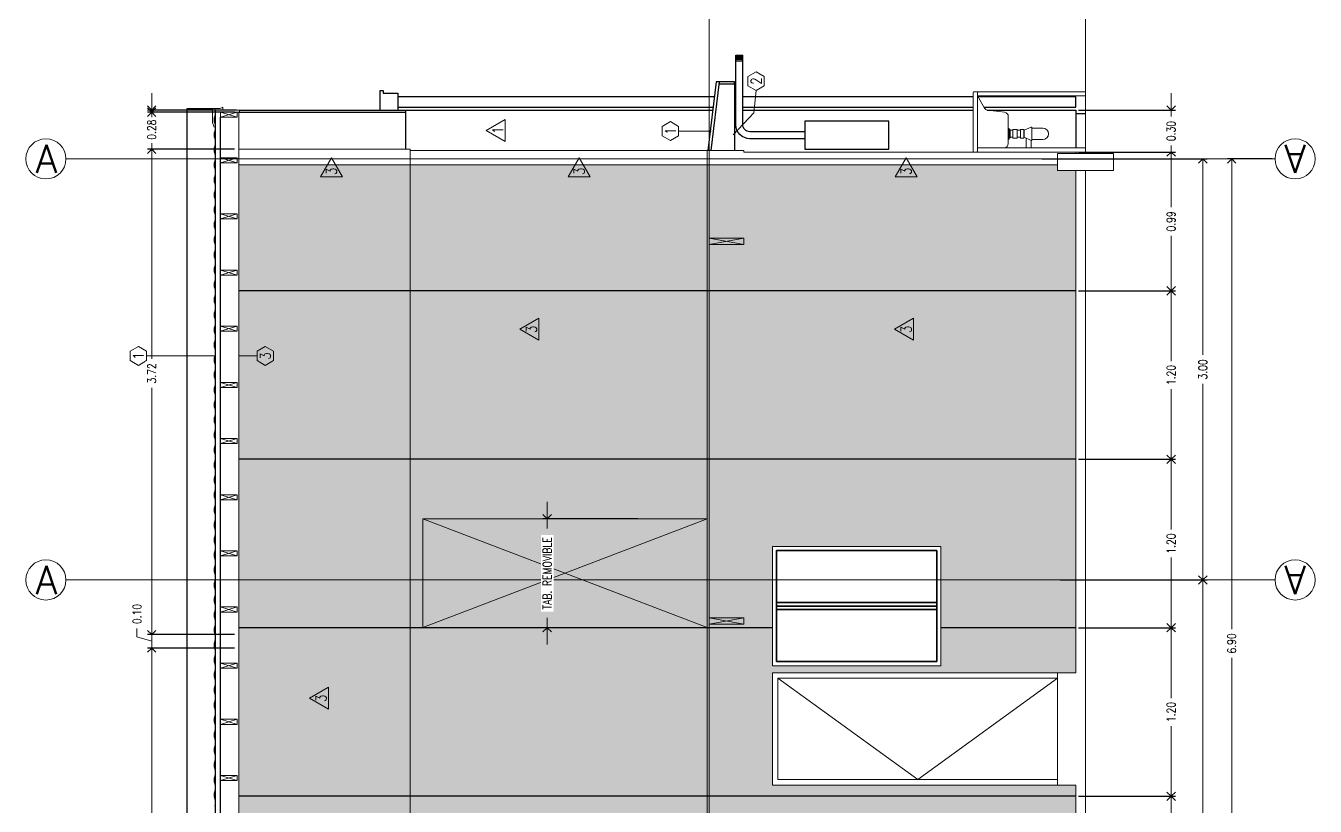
# Model space of a CAD drawing. Header units: metres. Extents: x -2 to 612, y -64 to 156.
# Drawn here: x 558.01 to 567.19, y 25.59 to 31.15 of the extents above; entities that cross this region are included whole.
import ezdxf
from ezdxf.enums import TextEntityAlignment as Align

# ---------------------------------------------------------------- set-up
doc = ezdxf.new("R2010")
doc.units = ezdxf.units.M
doc.header["$LTSCALE"] = 5
doc.header["$MEASUREMENT"] = 0
doc.layers.get('0').update_dxf_attribs({"color": 30})
doc.layers.get('DEFPOINTS').update_dxf_attribs({"color": 210})
for name, color, linetype, lineweight in [('A-ANNO-DIMS', 3, 'Continuous', 18), ('A-ANNO-SYMB', 3, 'Continuous', 18), ('A-ANNO-TEXT', 3, 'Continuous', 18), ('A-DETL-MBND', 3, 'Continuous', 18), ('A-ELEV-IDEN', 3, 'Continuous', 18), ('A-ELEV-MBE1', 7, 'Continuous', 35), ('A-ELEV-MBE2', 4, 'Continuous', 25), ('A-ELEV-PATT', 8, 'Continuous', 18), ('A-FURN', 8, 'Continuous', 18), ('A-WALL-STUD', 3, 'Continuous', 18)]:
    doc.layers.add(name, color=color, linetype=linetype, lineweight=lineweight)
doc.styles.add('E-ROMANS', font='romans.shx', dxfattribs={"width": 0.8})
doc.dimstyles.new('E-0050_ARW_12', dxfattribs={"dimscale": 0.001, "dimtxt": 60, "dimasz": 60, "dimexe": 30, "dimexo": 20, "dimgap": 30, "dimtad": 0, "dimzin": 0, "dimdsep": 46, "dimtxsty": 'E-ROMANS', "dimblk": 'OPEN90', "dimcen": 30, "dimclrd": 256, "dimclre": 256, "dimclrt": 256, "dimadec": 0, "dimazin": 0, "dimtfac": 1, "dimtmove": 1, "dimatfit": 3, "dimldrblk": 'OPEN90', "dimfxl": 1, "dimtfill": 1, "dimtolj": 1, "dimtzin": 0, "dimlwd": -1, "dimarcsym": 0})

# ---------------------------------------------------------------- blocks, each defined once
blk = doc.blocks.new('_Open90')
at = {"color": 0, "linetype": 'ByBlock', "lineweight": -2}
for p, q in [((0, 0), (-1, 0)), ((-0.5, 0.5), (0, 0)), ((0, 0), (-0.5, -0.5))]:
    blk.add_line(p, q, dxfattribs=at)
blk = doc.blocks.new('*D1034')
at = {"layer": 'A-ANNO-DIMS', "lineweight": -2, "transparency": 16777216}
for p, q in [((566.8815, 30.201), (566.5627, 30.201)), ((565.3816, 23.299), (566.6227, 23.299))]:
    blk.add_line(p, q, dxfattribs=at)
at = {"layer": 'A-ANNO-DIMS', "transparency": 16777216}
for p, q in [((566.5927, 30.141), (566.5927, 26.852)), ((566.5927, 23.359), (566.5927, 26.648))]:
    blk.add_line(p, q, dxfattribs=at)
at = {"layer": 'DEFPOINTS', "color": 0, "transparency": 16777216}
for p in [(566.5927, 30.201), (566.9015, 30.201), (565.3616, 23.299)]:
    blk.add_point(p, dxfattribs=at)
at = {"layer": 'A-ANNO-DIMS', "transparency": 16777216, "xscale": 0.06, "yscale": 0.06, "zscale": 0.06}
for p, rotation in [((566.5927, 30.201), 90), ((566.5927, 23.299), 270)]:
    blk.add_blockref('_Open90', p, dxfattribs=dict(at, rotation=rotation))
at = {"layer": 'A-ANNO-DIMS', "transparency": 16777216, "insert": (566.5927, 26.75), "char_height": 0.06, "attachment_point": 5, "rotation": 90, "style": 'E-ROMANS', "bg_fill": 3, "box_fill_scale": 1.25, "bg_fill_color": 256, "bg_fill_true_color": 13158600, "bg_fill_transparency": 0}
blk.add_mtext('\\A1;6.90', dxfattribs=at)
blk = doc.blocks.new('*D53')
at = {"layer": 'A-ANNO-DIMS', "lineweight": -2, "transparency": 16777216}
for p, q in [((565.242, 30.201), (566.4173, 30.201)), ((565.372, 27.202), (566.4173, 27.202))]:
    blk.add_line(p, q, dxfattribs=at)
at = {"layer": 'A-ANNO-DIMS', "transparency": 16777216}
for p, q in [((566.3873, 30.141), (566.3873, 28.8047)), ((566.3873, 27.262), (566.3873, 28.5984))]:
    blk.add_line(p, q, dxfattribs=at)
at = {"layer": 'DEFPOINTS', "color": 0, "transparency": 16777216}
for p in [(565.222, 30.201), (566.3873, 30.201), (565.352, 27.202)]:
    blk.add_point(p, dxfattribs=at)
at = {"layer": 'A-ANNO-DIMS', "transparency": 16777216, "xscale": 0.06, "yscale": 0.06, "zscale": 0.06}
for p, rotation in [((566.3873, 30.201), 90), ((566.3873, 27.202), 270)]:
    blk.add_blockref('_Open90', p, dxfattribs=dict(at, rotation=rotation))
at = {"layer": 'A-ANNO-DIMS', "transparency": 16777216, "insert": (566.3873, 28.7015), "char_height": 0.06, "attachment_point": 5, "rotation": 90, "style": 'E-ROMANS', "bg_fill": 3, "box_fill_scale": 1.25, "bg_fill_color": 256, "bg_fill_true_color": 13158600, "bg_fill_transparency": 0}
blk.add_mtext('\\A1;3.00', dxfattribs=at)
blk = doc.blocks.new('*D54')
at = {"layer": 'A-ANNO-DIMS', "lineweight": -2, "transparency": 16777216}
for p, q in [((565.372, 27.202), (566.4173, 27.202)), ((565.372, 23.299), (566.4173, 23.299))]:
    blk.add_line(p, q, dxfattribs=at)
at = {"layer": 'A-ANNO-DIMS', "transparency": 16777216}
for p, q in [((566.3873, 27.142), (566.3873, 25.3537)), ((566.3873, 23.359), (566.3873, 25.1474))]:
    blk.add_line(p, q, dxfattribs=at)
at = {"layer": 'DEFPOINTS', "color": 0, "transparency": 16777216}
for p in [(565.352, 27.202), (565.352, 23.299), (566.3873, 23.299)]:
    blk.add_point(p, dxfattribs=at)
at = {"layer": 'A-ANNO-DIMS', "transparency": 16777216, "xscale": 0.06, "yscale": 0.06, "zscale": 0.06}
for p, rotation in [((566.3873, 27.202), 90), ((566.3873, 23.299), 270)]:
    blk.add_blockref('_Open90', p, dxfattribs=dict(at, rotation=rotation))
at = {"layer": 'A-ANNO-DIMS', "transparency": 16777216, "insert": (566.3873, 25.2505), "char_height": 0.06, "attachment_point": 5, "rotation": 90, "style": 'E-ROMANS', "bg_fill": 3, "box_fill_scale": 1.25, "bg_fill_color": 256, "bg_fill_true_color": 13158600, "bg_fill_transparency": 0}
blk.add_mtext('\\A1;3.90', dxfattribs=at)
blk = doc.blocks.new('*D56')
at = {"layer": 'A-ANNO-DIMS', "lineweight": -2, "transparency": 16777216}
for p, q in [((559.4921, 26.7175), (558.8724, 26.7175)), ((559.5021, 23.3255), (558.8724, 23.3255))]:
    blk.add_line(p, q, dxfattribs=at)
at = {"layer": 'A-ANNO-DIMS', "transparency": 16777216}
for p, q in [((558.9024, 26.6575), (558.9024, 25.1235)), ((558.9024, 23.3855), (558.9024, 24.9195))]:
    blk.add_line(p, q, dxfattribs=at)
at = {"layer": 'DEFPOINTS', "color": 0, "transparency": 16777216}
for p in [(558.9024, 26.7175), (559.5121, 26.7175), (559.5221, 23.3255)]:
    blk.add_point(p, dxfattribs=at)
at = {"layer": 'A-ANNO-DIMS', "transparency": 16777216, "xscale": 0.06, "yscale": 0.06, "zscale": 0.06}
for p, rotation in [((558.9024, 26.7175), 90), ((558.9024, 23.3255), 270)]:
    blk.add_blockref('_Open90', p, dxfattribs=dict(at, rotation=rotation))
at = {"layer": 'A-ANNO-DIMS', "transparency": 16777216, "insert": (558.9024, 25.0215), "char_height": 0.06, "attachment_point": 5, "rotation": 90, "style": 'E-ROMANS', "bg_fill": 3, "box_fill_scale": 1.25, "bg_fill_color": 256, "bg_fill_true_color": 13158600, "bg_fill_transparency": 0}
blk.add_mtext('\\A1;3.39', dxfattribs=at)
blk = doc.blocks.new('*D57')
at = {"layer": 'A-ANNO-DIMS', "transparency": 16777216}
for p, q in [((558.9024, 26.8725), (558.9024, 26.9325)), ((558.7974, 26.7965), (558.7974, 26.8565)), ((558.9024, 26.7175), (558.9024, 26.8125)), ((558.9024, 26.7175), (558.9024, 26.8125)), ((558.9024, 26.765), (558.7974, 26.7965)), ((558.9024, 26.6575), (558.9024, 26.5975))]:
    blk.add_line(p, q, dxfattribs=at)
at = {"layer": 'A-ANNO-DIMS', "lineweight": -2, "transparency": 16777216}
for p, q in [((559.4921, 26.8125), (558.8724, 26.8125)), ((559.4921, 26.7175), (558.8724, 26.7175))]:
    blk.add_line(p, q, dxfattribs=at)
at = {"layer": 'DEFPOINTS', "color": 0, "transparency": 16777216}
for p in [(558.9024, 26.8125), (559.5121, 26.8125), (559.5121, 26.7175)]:
    blk.add_point(p, dxfattribs=at)
at = {"layer": 'A-ANNO-DIMS', "transparency": 16777216, "xscale": 0.06, "yscale": 0.06, "zscale": 0.06, "rotation": 90}
blk.add_blockref('_Open90', (558.9024, 26.7175), dxfattribs=at)
at = {"layer": 'A-ANNO-DIMS', "transparency": 16777216, "insert": (558.7974, 26.9597), "char_height": 0.06, "attachment_point": 5, "rotation": 90, "style": 'E-ROMANS', "bg_fill": 3, "box_fill_scale": 1.25, "bg_fill_color": 256, "bg_fill_true_color": 13158600, "bg_fill_transparency": 0}
blk.add_mtext('\\A1;0.10', dxfattribs=at)
at = {"layer": 'A-ANNO-DIMS', "transparency": 16777216, "xscale": 0.06, "yscale": 0.06, "zscale": 0.06, "rotation": 270}
blk.add_blockref('_Open90', (558.9024, 26.8125), dxfattribs=at)
blk = doc.blocks.new('*D58')
at = {"layer": 'A-ANNO-DIMS', "lineweight": -2, "transparency": 16777216}
for p, q in [((559.4921, 30.5335), (558.8724, 30.5335)), ((559.4921, 26.8125), (558.8724, 26.8125))]:
    blk.add_line(p, q, dxfattribs=at)
at = {"layer": 'A-ANNO-DIMS', "transparency": 16777216}
for p, q in [((558.9024, 30.4735), (558.9024, 28.7762)), ((558.9024, 26.8725), (558.9024, 28.5699))]:
    blk.add_line(p, q, dxfattribs=at)
at = {"layer": 'DEFPOINTS', "color": 0, "transparency": 16777216}
for p in [(558.9024, 30.5335), (559.5121, 30.5335), (559.5121, 26.8125)]:
    blk.add_point(p, dxfattribs=at)
at = {"layer": 'A-ANNO-DIMS', "transparency": 16777216, "xscale": 0.06, "yscale": 0.06, "zscale": 0.06}
for p, rotation in [((558.9024, 30.5335), 90), ((558.9024, 26.8125), 270)]:
    blk.add_blockref('_Open90', p, dxfattribs=dict(at, rotation=rotation))
at = {"layer": 'A-ANNO-DIMS', "transparency": 16777216, "insert": (558.9024, 28.673), "char_height": 0.06, "attachment_point": 5, "rotation": 90, "style": 'E-ROMANS', "bg_fill": 3, "box_fill_scale": 1.25, "bg_fill_color": 256, "bg_fill_true_color": 13158600, "bg_fill_transparency": 0}
blk.add_mtext('\\A1;3.72', dxfattribs=at)
blk = doc.blocks.new('*D59')
at = {"layer": 'A-ANNO-DIMS', "transparency": 16777216}
for p, q in [((558.9024, 30.5935), (558.9024, 30.6535)), ((558.9024, 30.5335), (558.9024, 30.5047)), ((558.9024, 30.2695), (558.9024, 30.2984)), ((558.9024, 30.2095), (558.9024, 30.1495))]:
    blk.add_line(p, q, dxfattribs=at)
at = {"layer": 'A-ANNO-DIMS', "lineweight": -2, "transparency": 16777216}
for p, q in [((559.4921, 30.5335), (558.8724, 30.5335)), ((559.4921, 30.2695), (558.8724, 30.2695))]:
    blk.add_line(p, q, dxfattribs=at)
at = {"layer": 'DEFPOINTS', "color": 0, "transparency": 16777216}
for p in [(559.5121, 30.5335), (559.5121, 30.2695)]:
    blk.add_point(p, dxfattribs=at)
at = {"layer": 'A-ANNO-DIMS', "transparency": 16777216, "xscale": 0.06, "yscale": 0.06, "zscale": 0.06}
for p, rotation in [((558.9024, 30.5335), 270), ((558.9024, 30.2695), 90)]:
    blk.add_blockref('_Open90', p, dxfattribs=dict(at, rotation=rotation))
at = {"layer": 'A-ANNO-DIMS', "transparency": 16777216, "insert": (558.9024, 30.4015), "char_height": 0.06, "attachment_point": 5, "rotation": 90, "style": 'E-ROMANS', "bg_fill": 3, "box_fill_scale": 1.25, "bg_fill_color": 256, "bg_fill_true_color": 13158600, "bg_fill_transparency": 0}
blk.add_mtext('\\A1;0.26', dxfattribs=at)
at = {"layer": 'DEFPOINTS', "color": 0, "transparency": 16777216}
blk.add_point((558.9024, 30.2695), dxfattribs=at)
blk = doc.blocks.new('*D1037')
at = {"layer": 'A-ANNO-DIMS', "transparency": 16777216}
for p, q in [((558.9024, 30.6085), (558.9024, 30.6685)), ((558.9024, 30.5485), (558.9024, 30.5122)), ((558.9024, 30.2695), (558.9024, 30.3059)), ((558.9024, 30.2095), (558.9024, 30.1495))]:
    blk.add_line(p, q, dxfattribs=at)
at = {"layer": 'A-ANNO-DIMS', "lineweight": -2, "transparency": 16777216}
for p, q in [((559.5071, 30.5485), (558.8724, 30.5485)), ((559.4921, 30.2695), (558.8724, 30.2695))]:
    blk.add_line(p, q, dxfattribs=at)
at = {"layer": 'DEFPOINTS', "color": 0, "transparency": 16777216}
for p in [(558.9024, 30.5485), (559.5271, 30.5485), (559.5121, 30.2695)]:
    blk.add_point(p, dxfattribs=at)
at = {"layer": 'A-ANNO-DIMS', "transparency": 16777216, "xscale": 0.06, "yscale": 0.06, "zscale": 0.06}
for p, rotation in [((558.9024, 30.5485), 270), ((558.9024, 30.2695), 90)]:
    blk.add_blockref('_Open90', p, dxfattribs=dict(at, rotation=rotation))
at = {"layer": 'A-ANNO-DIMS', "transparency": 16777216, "insert": (558.9024, 30.409), "char_height": 0.06, "attachment_point": 5, "rotation": 90, "style": 'E-ROMANS', "bg_fill": 3, "box_fill_scale": 1.25, "bg_fill_color": 256, "bg_fill_true_color": 13158600, "bg_fill_transparency": 0}
blk.add_mtext('\\A1;0.28', dxfattribs=at)
blk = doc.blocks.new('*D63')
at = {"layer": 'A-ANNO-DIMS', "transparency": 16777216}
for p, q in [((566.1615, 30.6085), (566.1615, 30.6685)), ((566.1615, 30.5485), (566.1615, 30.5022)), ((566.1615, 30.2495), (566.1615, 30.2959)), ((566.1615, 30.1895), (566.1615, 30.1295))]:
    blk.add_line(p, q, dxfattribs=at)
at = {"layer": 'A-ANNO-DIMS', "lineweight": -2, "transparency": 16777216}
for p, q in [((565.502, 30.5485), (566.1915, 30.5485)), ((565.502, 30.2495), (566.1915, 30.2495))]:
    blk.add_line(p, q, dxfattribs=at)
at = {"layer": 'DEFPOINTS', "color": 0, "transparency": 16777216}
for p in [(565.482, 30.5485), (566.1615, 30.5485), (565.482, 30.2495)]:
    blk.add_point(p, dxfattribs=at)
at = {"layer": 'A-ANNO-DIMS', "transparency": 16777216, "xscale": 0.06, "yscale": 0.06, "zscale": 0.06}
for p, rotation in [((566.1615, 30.5485), 270), ((566.1615, 30.2495), 90)]:
    blk.add_blockref('_Open90', p, dxfattribs=dict(at, rotation=rotation))
at = {"layer": 'A-ANNO-DIMS', "transparency": 16777216, "insert": (566.1615, 30.399), "char_height": 0.06, "attachment_point": 5, "rotation": 90, "style": 'E-ROMANS', "bg_fill": 3, "box_fill_scale": 1.25, "bg_fill_color": 256, "bg_fill_true_color": 13158600, "bg_fill_transparency": 0}
blk.add_mtext('\\A1;0.30', dxfattribs=at)
blk = doc.blocks.new('*D64')
at = {"layer": 'A-ANNO-DIMS', "transparency": 16777216}
for p, q in [((561.7187, 27.6975), (561.7187, 27.7575)), ((561.7187, 27.6375), (561.7187, 27.5675)), ((561.7187, 26.8615), (561.7187, 26.9315)), ((561.7187, 26.8015), (561.7187, 26.7415))]:
    blk.add_line(p, q, dxfattribs=at)
at = {"layer": 'A-ANNO-DIMS', "lineweight": -2, "transparency": 16777216}
for p, q in [((562.365, 27.6375), (561.6887, 27.6375)), ((562.3651, 26.8615), (561.6887, 26.8615))]:
    blk.add_line(p, q, dxfattribs=at)
at = {"layer": 'DEFPOINTS', "color": 0, "transparency": 16777216}
for p in [(562.385, 27.6375), (561.7187, 26.8615), (562.3851, 26.8615)]:
    blk.add_point(p, dxfattribs=at)
at = {"layer": 'A-ANNO-DIMS', "transparency": 16777216, "xscale": 0.06, "yscale": 0.06, "zscale": 0.06}
for p, rotation in [((561.7187, 27.6375), 270), ((561.7187, 26.8615), 90)]:
    blk.add_blockref('_Open90', p, dxfattribs=dict(at, rotation=rotation))
at = {"layer": 'A-ANNO-DIMS', "transparency": 16777216, "insert": (561.7187, 27.2495), "char_height": 0.06, "attachment_point": 5, "rotation": 90, "style": 'E-ROMANS', "bg_fill": 3, "box_fill_scale": 1.25, "bg_fill_color": 256, "bg_fill_true_color": 13158600, "bg_fill_transparency": 0}
blk.add_mtext('\\A1;TAB. REMOVIBLE', dxfattribs=at)
blk = doc.blocks.new('*D1057')
at = {"layer": 'A-ANNO-DIMS', "lineweight": -2, "transparency": 16777216}
for p, q in [((565.502, 25.6615), (566.1915, 25.6615)), ((565.502, 24.4615), (566.1915, 24.4615))]:
    blk.add_line(p, q, dxfattribs=at)
at = {"layer": 'A-ANNO-DIMS', "transparency": 16777216}
for p, q in [((566.1615, 25.6015), (566.1615, 25.1613)), ((566.1615, 24.5215), (566.1615, 24.9618))]:
    blk.add_line(p, q, dxfattribs=at)
at = {"layer": 'DEFPOINTS', "color": 0, "transparency": 16777216}
for p in [(565.482, 25.6615), (566.1615, 25.6615), (565.482, 24.4615)]:
    blk.add_point(p, dxfattribs=at)
at = {"layer": 'A-ANNO-DIMS', "transparency": 16777216, "xscale": 0.06, "yscale": 0.06, "zscale": 0.06}
for p, rotation in [((566.1615, 25.6615), 90), ((566.1615, 24.4615), 270)]:
    blk.add_blockref('_Open90', p, dxfattribs=dict(at, rotation=rotation))
at = {"layer": 'A-ANNO-DIMS', "transparency": 16777216, "insert": (566.1615, 25.0615), "char_height": 0.06, "attachment_point": 5, "rotation": 90, "style": 'E-ROMANS', "bg_fill": 3, "box_fill_scale": 1.25, "bg_fill_color": 256, "bg_fill_true_color": 13158600, "bg_fill_transparency": 0}
blk.add_mtext('\\A1;1.20', dxfattribs=at)
blk = doc.blocks.new('*D1058')
at = {"layer": 'A-ANNO-DIMS', "lineweight": -2, "transparency": 16777216}
for p, q in [((565.502, 26.8615), (566.1915, 26.8615)), ((565.502, 25.6615), (566.1915, 25.6615))]:
    blk.add_line(p, q, dxfattribs=at)
at = {"layer": 'A-ANNO-DIMS', "transparency": 16777216}
for p, q in [((566.1615, 26.8015), (566.1615, 26.3613)), ((566.1615, 25.7215), (566.1615, 26.1618))]:
    blk.add_line(p, q, dxfattribs=at)
at = {"layer": 'DEFPOINTS', "color": 0, "transparency": 16777216}
for p in [(565.482, 26.8615), (566.1615, 26.8615), (565.482, 25.6615)]:
    blk.add_point(p, dxfattribs=at)
at = {"layer": 'A-ANNO-DIMS', "transparency": 16777216, "xscale": 0.06, "yscale": 0.06, "zscale": 0.06}
for p, rotation in [((566.1615, 26.8615), 90), ((566.1615, 25.6615), 270)]:
    blk.add_blockref('_Open90', p, dxfattribs=dict(at, rotation=rotation))
at = {"layer": 'A-ANNO-DIMS', "transparency": 16777216, "insert": (566.1615, 26.2615), "char_height": 0.06, "attachment_point": 5, "rotation": 90, "style": 'E-ROMANS', "bg_fill": 3, "box_fill_scale": 1.25, "bg_fill_color": 256, "bg_fill_true_color": 13158600, "bg_fill_transparency": 0}
blk.add_mtext('\\A1;1.20', dxfattribs=at)
blk = doc.blocks.new('*D1059')
at = {"layer": 'A-ANNO-DIMS', "lineweight": -2, "transparency": 16777216}
for p, q in [((565.502, 28.0615), (566.1915, 28.0615)), ((565.502, 26.8615), (566.1915, 26.8615))]:
    blk.add_line(p, q, dxfattribs=at)
at = {"layer": 'A-ANNO-DIMS', "transparency": 16777216}
for p, q in [((566.1615, 28.0015), (566.1615, 27.5613)), ((566.1615, 26.9215), (566.1615, 27.3618))]:
    blk.add_line(p, q, dxfattribs=at)
at = {"layer": 'DEFPOINTS', "color": 0, "transparency": 16777216}
for p in [(565.482, 28.0615), (566.1615, 28.0615), (565.482, 26.8615)]:
    blk.add_point(p, dxfattribs=at)
at = {"layer": 'A-ANNO-DIMS', "transparency": 16777216, "xscale": 0.06, "yscale": 0.06, "zscale": 0.06}
for p, rotation in [((566.1615, 28.0615), 90), ((566.1615, 26.8615), 270)]:
    blk.add_blockref('_Open90', p, dxfattribs=dict(at, rotation=rotation))
at = {"layer": 'A-ANNO-DIMS', "transparency": 16777216, "insert": (566.1615, 27.4615), "char_height": 0.06, "attachment_point": 5, "rotation": 90, "style": 'E-ROMANS', "bg_fill": 3, "box_fill_scale": 1.25, "bg_fill_color": 256, "bg_fill_true_color": 13158600, "bg_fill_transparency": 0}
blk.add_mtext('\\A1;1.20', dxfattribs=at)
blk = doc.blocks.new('*D1060')
at = {"layer": 'A-ANNO-DIMS', "lineweight": -2, "transparency": 16777216}
for p, q in [((565.502, 29.2615), (566.1915, 29.2615)), ((565.502, 28.0615), (566.1915, 28.0615))]:
    blk.add_line(p, q, dxfattribs=at)
at = {"layer": 'A-ANNO-DIMS', "transparency": 16777216}
for p, q in [((566.1615, 29.2015), (566.1615, 28.7613)), ((566.1615, 28.1215), (566.1615, 28.5618))]:
    blk.add_line(p, q, dxfattribs=at)
at = {"layer": 'DEFPOINTS', "color": 0, "transparency": 16777216}
for p in [(565.482, 29.2615), (566.1615, 29.2615), (565.482, 28.0615)]:
    blk.add_point(p, dxfattribs=at)
at = {"layer": 'A-ANNO-DIMS', "transparency": 16777216, "xscale": 0.06, "yscale": 0.06, "zscale": 0.06}
for p, rotation in [((566.1615, 29.2615), 90), ((566.1615, 28.0615), 270)]:
    blk.add_blockref('_Open90', p, dxfattribs=dict(at, rotation=rotation))
at = {"layer": 'A-ANNO-DIMS', "transparency": 16777216, "insert": (566.1615, 28.6615), "char_height": 0.06, "attachment_point": 5, "rotation": 90, "style": 'E-ROMANS', "bg_fill": 3, "box_fill_scale": 1.25, "bg_fill_color": 256, "bg_fill_true_color": 13158600, "bg_fill_transparency": 0}
blk.add_mtext('\\A1;1.20', dxfattribs=at)
blk = doc.blocks.new('*D1061')
at = {"layer": 'A-ANNO-DIMS', "lineweight": -2, "transparency": 16777216}
for p, q in [((565.502, 30.2495), (566.1915, 30.2495)), ((565.502, 29.2615), (566.1915, 29.2615))]:
    blk.add_line(p, q, dxfattribs=at)
at = {"layer": 'A-ANNO-DIMS', "transparency": 16777216}
for p, q in [((566.1615, 30.1895), (566.1615, 29.8575)), ((566.1615, 29.3215), (566.1615, 29.6535))]:
    blk.add_line(p, q, dxfattribs=at)
at = {"layer": 'DEFPOINTS', "color": 0, "transparency": 16777216}
for p in [(565.482, 30.2495), (566.1615, 30.2495), (565.482, 29.2615)]:
    blk.add_point(p, dxfattribs=at)
at = {"layer": 'A-ANNO-DIMS', "transparency": 16777216, "xscale": 0.06, "yscale": 0.06, "zscale": 0.06}
for p, rotation in [((566.1615, 30.2495), 90), ((566.1615, 29.2615), 270)]:
    blk.add_blockref('_Open90', p, dxfattribs=dict(at, rotation=rotation))
at = {"layer": 'A-ANNO-DIMS', "transparency": 16777216, "insert": (566.1615, 29.7555), "char_height": 0.06, "attachment_point": 5, "rotation": 90, "style": 'E-ROMANS', "bg_fill": 3, "box_fill_scale": 1.25, "bg_fill_color": 256, "bg_fill_true_color": 13158600, "bg_fill_transparency": 0}
blk.add_mtext('\\A1;0.99', dxfattribs=at)

msp = doc.modelspace()

# ---------------------------------------------------------------- hatches: boundary and pattern name
at = {"layer": 'A-ELEV-PATT'}
h = msp.add_hatch(color=256, dxfattribs=at)
h.paths.add_polyline_path([(560.74204, 30.15954), (559.52208, 30.15954), (559.52208, 29.26154), (560.74204, 29.26154)])
h.paths.add_polyline_path([(563.11804, 30.15954), (560.74204, 30.15954), (560.74204, 29.26154), (563.11804, 29.26154)])
h.paths.add_polyline_path([(565.48204, 30.11854), (565.35204, 30.11854), (565.35204, 30.15954), (563.11804, 30.15954), (563.11804, 29.26154), (565.48204, 29.26154)])
h.paths.add_polyline_path([(565.48204, 29.26154), (563.11804, 29.26154), (563.11804, 28.06154), (565.48204, 28.06154)])
h.paths.add_polyline_path([(563.11804, 29.26154), (560.74204, 29.26154), (560.74204, 28.06154), (563.11804, 28.06154)])
h.paths.add_polyline_path([(560.74204, 29.26154), (559.52208, 29.26154), (559.52208, 28.06154), (560.74204, 28.06154)])
h.paths.add_polyline_path([(560.74204, 28.06154), (559.52208, 28.06154), (559.52208, 26.86154), (560.74204, 26.86154)])
h.paths.add_polyline_path([(563.11804, 28.06154), (560.74204, 28.06154), (560.74204, 26.86154), (563.11804, 26.86154)])
h.paths.add_polyline_path([(565.48204, 28.06154), (563.11804, 28.06154), (563.11804, 26.86154), (563.32204, 26.86154), (563.32204, 27.44154), (564.52204, 27.44154), (564.52204, 26.86154), (565.48204, 26.86154)])
h.paths.add_polyline_path([(563.32204, 26.86154), (563.11804, 26.86154), (563.11804, 25.66154), (565.48204, 25.66154), (565.48204, 25.74154), (565.35204, 25.74154), (563.32204, 25.74154), (563.32204, 26.54154), (565.48204, 26.54154), (565.48204, 26.86154), (564.52204, 26.86154), (564.52204, 26.59154), (563.32204, 26.59154)])
h.paths.add_polyline_path([(563.11804, 26.86154), (560.74204, 26.86154), (560.74204, 25.66154), (563.11804, 25.66154)])
h.paths.add_polyline_path([(560.74204, 26.86154), (559.52208, 26.86154), (559.52208, 26.71754), (559.52208, 25.66154), (560.74204, 25.66154)])
h.paths.add_polyline_path([(560.74204, 25.66154), (559.52208, 25.66154), (559.52208, 24.46154), (560.74204, 24.46154)])
h.paths.add_polyline_path([(563.11804, 25.66154), (560.74204, 25.66154), (560.74204, 24.46154), (563.11804, 24.46154)])
h.paths.add_polyline_path([(565.48204, 25.66154), (563.11804, 25.66154), (563.11804, 24.46154), (565.48204, 24.46154)])
h.paths.add_polyline_path([(565.48204, 24.46154), (563.11804, 24.46154), (563.11804, 23.34054), (565.35204, 23.34054), (565.35204, 23.38154), (565.48204, 23.38154)])
h.paths.add_polyline_path([(563.11804, 24.46154), (560.74204, 24.46154), (560.74204, 23.34054), (563.11804, 23.34054)])
h.paths.add_polyline_path([(560.74204, 24.46154), (559.52208, 24.46154), (559.52208, 23.34054), (560.74204, 23.34054)])

# ---------------------------------------------------------------- linework, layer by layer
at = {"layer": 'A-ANNO-SYMB'}
for p, q in [((565.55204, 30.23854), (565.55204, 32.52853)), ((565.35204, 30.23854), (565.35204, 30.23854)), ((566.9015, 30.20104), (558.29177, 30.20104)), ((565.55204, 23.38154), (565.55204, 30.11853)), ((566.9015, 27.20204), (558.29176, 27.20204))]:
    msp.add_line(p, q, dxfattribs=at)
for points in [[(559.34665, 30.42636), (559.34665, 30.42636), (559.33428, 30.46102), (559.33428, 30.56102), (559.38928, 30.56102), (559.40928, 30.56853), (559.40928, 30.55102)], [(563.11804, 29.59154), (563.11804, 29.63654), (562.87204, 29.63654), (562.87204, 29.59154), (563.11804, 29.59154)], [(563.11804, 26.88653), (563.11804, 26.93153), (562.87204, 26.93153), (562.87204, 26.88653), (563.11804, 26.88653)]]:
    msp.add_lwpolyline(points, dxfattribs=at)
msp.add_lwpolyline([(565.35204, 30.11854), (565.35204, 30.23854), (565.75204, 30.23854), (565.75204, 30.11853)], close=True, dxfattribs=at)
for centre in [(558.14874, 30.20104), (558.14873, 27.20204)]:
    msp.add_circle(centre, 0.14303, dxfattribs=at)
for centre, start, end in [((559.41913, 30.47902), 158.581347, 201.418653), ((559.28294, 30.53245), 338.581347, 21.418653), ((559.41913, 30.37218), 158.581347, 201.418653), ((559.28294, 30.4256), 338.581347, 21.418653), ((559.28294, 30.31875), 338.581347, 21.418653), ((559.41913, 30.26533), 158.581347, 201.418653), ((559.28294, 30.2119), 338.581347, 21.418653), ((559.41913, 30.15848), 158.581347, 201.418653), ((559.28294, 30.10505), 338.581347, 21.418653), ((559.41913, 30.05163), 158.581347, 201.418653), ((559.28294, 29.99821), 338.581347, 21.418653), ((559.41913, 29.94478), 158.581347, 201.418653), ((559.41913, 29.83793), 158.581347, 201.418653), ((559.28294, 29.89136), 338.581347, 21.418653), ((559.41913, 29.73108), 158.581347, 201.418653), ((559.28294, 29.78451), 338.581347, 21.418653), ((559.28294, 29.67766), 338.581347, 21.418653), ((559.41913, 29.62423), 158.581347, 201.418653), ((559.28294, 29.57081), 338.581347, 21.418653), ((559.41913, 29.51739), 158.581347, 201.418653), ((559.28294, 29.46396), 338.581347, 21.418653), ((559.41913, 29.41054), 158.581347, 201.418653), ((559.28294, 29.35711), 338.581347, 21.418653), ((559.41913, 29.30369), 158.581347, 201.418653), ((559.41913, 29.19684), 158.581347, 201.418653), ((559.28294, 29.25026), 338.581347, 21.418653), ((559.41913, 29.08999), 158.581347, 201.418653), ((559.28294, 29.14342), 338.581347, 21.418653), ((559.28294, 29.03657), 338.581347, 21.418653), ((559.41913, 28.98314), 158.581347, 201.418653), ((559.28294, 28.92972), 338.581347, 21.418653), ((559.41913, 28.87629), 158.581347, 201.418653), ((559.28294, 28.82287), 338.581347, 21.418653), ((559.41913, 28.76945), 158.581347, 201.418653), ((559.28294, 28.71602), 338.581347, 21.418653), ((559.41913, 28.6626), 158.581347, 201.418653), ((559.41913, 28.55575), 158.581347, 201.418653), ((559.28294, 28.60917), 338.581347, 21.418653), ((559.41913, 28.4489), 158.581347, 201.418653), ((559.28294, 28.50232), 338.581347, 21.418653), ((559.28294, 28.39548), 338.581347, 21.418653), ((559.41913, 28.34205), 158.581347, 201.418653), ((559.28294, 28.28863), 338.581347, 21.418653), ((559.41913, 28.2352), 158.581347, 201.418653), ((559.28294, 28.18178), 338.581347, 21.418653), ((559.41913, 28.12835), 158.581347, 201.418653), ((559.28294, 28.07493), 338.581347, 21.418653), ((559.41913, 28.02151), 158.581347, 201.418653), ((559.41913, 27.91466), 158.581347, 201.418653), ((559.28294, 27.96808), 338.581347, 21.418653), ((559.41913, 27.80781), 158.581347, 201.418653), ((559.28294, 27.86123), 338.581347, 21.418653), ((559.28294, 27.75438), 338.581347, 21.418653), ((559.41913, 27.70096), 158.581347, 201.418653), ((559.28294, 27.64754), 338.581347, 21.418653), ((559.41913, 27.59411), 158.581347, 201.418653), ((559.28294, 27.54069), 338.581347, 21.418653), ((559.41913, 27.48726), 158.581347, 201.418653), ((559.28294, 27.43384), 338.581347, 21.418653), ((559.41913, 27.38041), 158.581347, 201.418653), ((559.41913, 27.27357), 158.581347, 201.418653), ((559.28294, 27.32699), 338.581347, 21.418653), ((559.41913, 27.16672), 158.581347, 201.418653), ((559.28294, 27.22014), 338.581347, 21.418653), ((559.41913, 27.05987), 158.581347, 201.418653), ((559.28294, 27.11329), 338.581347, 21.418653), ((559.28294, 27.00644), 338.581347, 21.418653), ((559.41913, 26.95302), 158.581347, 201.418653), ((559.28294, 26.8996), 338.581347, 21.418653), ((559.41913, 26.84617), 158.581347, 201.418653), ((559.28294, 26.79275), 338.581347, 21.418653), ((559.41913, 26.73932), 158.581347, 201.418653), ((559.41913, 26.63247), 158.581347, 201.418653), ((559.28294, 26.6859), 338.581347, 21.418653), ((559.41913, 26.52563), 158.581347, 201.418653), ((559.28294, 26.57905), 338.581347, 21.418653), ((559.41913, 26.41878), 158.581347, 201.418653), ((559.28294, 26.4722), 338.581347, 21.418653), ((559.28294, 26.36535), 338.581347, 21.418653), ((559.41913, 26.31193), 158.581347, 201.418653), ((559.28294, 26.2585), 338.581347, 21.418653), ((559.41913, 26.20508), 158.581347, 201.418653), ((559.28294, 26.15166), 338.581347, 21.418653), ((559.41913, 26.09823), 158.581347, 201.418653), ((559.41913, 25.99138), 158.581347, 201.418653), ((559.28294, 26.04481), 338.581347, 21.418653), ((559.41913, 25.88453), 158.581347, 201.418653), ((559.28294, 25.93796), 338.581347, 21.418653), ((559.41913, 25.77769), 158.581347, 201.418653), ((559.28294, 25.83111), 338.581347, 21.418653), ((559.28294, 25.72426), 338.581347, 21.418653), ((559.41913, 25.67084), 158.581347, 201.418653), ((559.28294, 25.61741), 338.581347, 21.418653)]:
    msp.add_arc(centre, 0.07315, start, end, dxfattribs=at)
at = {"layer": 'A-ANNO-TEXT'}
for p, q in [((563.18962, 30.52977), (563.20632, 30.68749)), ((563.18962, 30.52977), (563.04204, 30.37204)), ((562.88699, 30.39904), (562.65447, 30.39904)), ((559.35103, 28.7977), (558.86583, 28.7977)), ((559.65297, 28.7977), (559.52208, 28.7977))]:
    msp.add_line(p, q, dxfattribs=at)
for points in [[(563.26463, 30.72116), (563.20632, 30.68749), (563.14802, 30.72116), (563.14802, 30.78849), (563.20632, 30.82215), (563.26463, 30.78849)], [(561.28371, 30.40416), (561.41957, 30.4826), (561.41957, 30.32572)], [(562.65447, 30.36538), (562.59616, 30.33171), (562.53785, 30.36538), (562.53785, 30.4327), (562.59616, 30.46637), (562.65447, 30.4327)], [(560.18304, 30.20947), (560.26147, 30.07361), (560.10459, 30.07361)], [(561.9468, 30.20947), (562.02524, 30.07361), (561.86836, 30.07361)], [(564.27476, 30.20947), (564.3532, 30.07361), (564.19632, 30.07361)], [(561.52335, 28.98737), (561.65921, 29.06581), (561.65921, 28.90893)], [(564.19204, 28.98737), (564.3279, 29.06581), (564.3279, 28.90893)], [(558.86583, 28.76403), (558.80752, 28.73037), (558.74921, 28.76403), (558.74921, 28.83136), (558.80752, 28.86503), (558.86583, 28.83136)], [(559.76958, 28.76403), (559.71128, 28.73037), (559.65297, 28.76403), (559.65297, 28.83136), (559.71128, 28.86503), (559.76958, 28.83136)], [(560.02595, 26.35987), (560.16181, 26.43831), (560.16181, 26.28143)]]:
    msp.add_lwpolyline(points, close=True, dxfattribs=at)
at = {"layer": 'A-DETL-MBND'}
for p, q in [((562.87204, 20.13349), (562.87204, 32.44913)), ((563.11804, 30.25954), (560.74204, 30.25954)), ((563.11804, 30.24954), (563.11804, 30.25954)), ((559.52208, 22.96653), (559.52208, 26.71754))]:
    msp.add_line(p, q, dxfattribs=at)
for points in [[(560.74204, 30.25954), (560.74204, 30.26954), (559.52208, 30.26954)], [(565.48204, 30.23853), (565.48204, 30.24954), (563.11804, 30.24954)], [(565.35204, 30.15954), (559.52208, 30.15954)]]:
    msp.add_lwpolyline(points, dxfattribs=at)
msp.add_lwpolyline([(563.32204, 26.59154), (563.32204, 27.44154), (564.52204, 27.44154), (564.52204, 26.59154)], close=True, dxfattribs=at)
at = {"layer": 'A-ELEV-IDEN'}
for p, q in [((562.85704, 27.63754), (560.83204, 27.63754)), ((560.83204, 27.63754), (560.83204, 26.86254)), ((560.83204, 26.86254), (562.85704, 26.86254))]:
    msp.add_line(p, q, dxfattribs=at)
for points in [[(562.85704, 23.24054), (562.85704, 30.25954)], [(560.83204, 27.63754), (562.85704, 26.86254)], [(560.83204, 26.86254), (562.85704, 27.63754)]]:
    msp.add_lwpolyline(points, dxfattribs=at)
at = {"layer": 'A-ELEV-MBE1'}
for p, q in [((563.35204, 26.62154), (563.35204, 27.41154)), ((564.49204, 27.41154), (563.35204, 27.41154)), ((564.49204, 26.62154), (564.49204, 27.41154)), ((563.35204, 27.04154), (564.49204, 27.04154)), ((563.35204, 27.01654), (564.49204, 27.01654)), ((563.35204, 26.99154), (564.49204, 26.99154)), ((564.49204, 26.62154), (563.35204, 26.62154))]:
    msp.add_line(p, q, dxfattribs=at)
at = {"layer": 'A-ELEV-MBE2'}
for p, q in [((563.06147, 30.94044), (563.11147, 30.94044)), ((563.06147, 30.93044), (563.11147, 30.93044)), ((563.06147, 30.92044), (563.11147, 30.92044)), ((563.06147, 30.91044), (563.11147, 30.91044)), ((563.06147, 30.90044), (563.11147, 30.90044)), ((562.92199, 30.74953), (562.86319, 30.25954)), ((562.94263, 30.74953), (562.88383, 30.25954)), ((562.94263, 30.74953), (562.92199, 30.74953)), ((563.05204, 30.73453), (563.05204, 30.25954)), ((565.48204, 30.56854), (565.48204, 30.64354)), ((560.70881, 30.54854), (560.70881, 30.26954)), ((560.70881, 30.54854), (562.89787, 30.54854)), ((563.06147, 30.54854), (563.05204, 30.54854)), ((563.11147, 30.54854), (564.75204, 30.54854)), ((564.85114, 30.54854), (565.48204, 30.54854)), ((565.48204, 30.52454), (565.55204, 30.52454))]:
    msp.add_line(p, q, dxfattribs=at)
for points in [[(563.55204, 30.34454), (563.16147, 30.34454, -0.4142136), (563.06147, 30.44454), (563.06147, 30.94044)], [(563.55204, 30.39454), (563.16147, 30.39454, -0.4142136), (563.11147, 30.44454), (563.11147, 30.94044)]]:
    msp.add_lwpolyline(points, format="xyb", dxfattribs=at)
for points in [[(560.53025, 30.54854), (560.53025, 30.68854), (560.55025, 30.68854), (560.55025, 30.66854), (560.65404, 30.66854), (560.65404, 30.54854)], [(562.94083, 30.73453), (563.03204, 30.73453), (563.05204, 30.73453), (563.05204, 30.74953), (562.94263, 30.74953)], [(562.90927, 30.64354), (560.65404, 30.64354)], [(563.06147, 30.64354), (563.05204, 30.64354)], [(564.75204, 30.64354), (563.11147, 30.64354)], [(565.48204, 30.64354), (564.78549, 30.64354)], [(559.35608, 22.96653), (559.35608, 30.54854)], [(559.39208, 22.96653), (559.39208, 30.49754)], [(559.52708, 30.54854), (560.70881, 30.54854)], [(559.52708, 30.53354), (560.70881, 30.53354)], [(560.65404, 30.56854), (562.90027, 30.56854)], [(563.05204, 30.56854), (563.06147, 30.56854)], [(563.11147, 30.56854), (564.75204, 30.56854)], [(564.82872, 30.56854), (565.48204, 30.56854)], [(565.48204, 30.54854), (565.48204, 30.27954)], [(563.55204, 30.46954), (563.55204, 30.26954), (564.15204, 30.26954), (564.15204, 30.46954), (563.55204, 30.46954)]]:
    msp.add_lwpolyline(points, dxfattribs=at)
at = {"layer": 'A-FURN'}
for p, q in [((564.75204, 30.24954), (564.75204, 30.67454)), ((564.75704, 30.67954), (564.77704, 30.67954)), ((564.78204, 30.67454), (564.78204, 30.25454)), ((564.83206, 30.56275), (564.78204, 30.64954)), ((564.97575, 30.53282), (564.85434, 30.54797)), ((565.00204, 30.30954), (565.00204, 30.50305)), ((565.0343, 30.40454), (565.01464, 30.40454)), ((565.08778, 30.40454), (565.0647, 30.40454)), ((565.11391, 30.40454), (565.11202, 30.40454)), ((565.11391, 30.40454), (565.11391, 30.35454)), ((565.17014, 30.42048), (565.24727, 30.42048)), ((565.0343, 30.35454), (565.01464, 30.35454)), ((565.08778, 30.35454), (565.0647, 30.35454)), ((565.11391, 30.35454), (565.11202, 30.35454)), ((565.12908, 30.34793), (565.12908, 30.27954)), ((565.16391, 30.33277), (565.16391, 30.27954)), ((565.17014, 30.33859), (565.24727, 30.33859)), ((564.77704, 30.24954), (564.75204, 30.24954)), ((564.78204, 30.27954), (564.97204, 30.27954))]:
    msp.add_line(p, q, dxfattribs=at)
for points in [[(565.00204, 30.41694), (565.00204, 30.34213), (565.00774, 30.34213), (565.00774, 30.41694)], [(565.0343, 30.41009), (565.0343, 30.34898), (565.0647, 30.34898), (565.0647, 30.41009)], [(565.08778, 30.41009), (565.08778, 30.34898), (565.11202, 30.34898), (565.11202, 30.41009)]]:
    msp.add_lwpolyline(points, close=True, dxfattribs=at)
for points in [[(565.00774, 30.41153), (565.01464, 30.40857), (565.01464, 30.37954)], [(565.11391, 30.40454), (565.16536, 30.42694), (565.17014, 30.42694), (565.17014, 30.42694)], [(565.17014, 30.33214), (565.17014, 30.42694)], [(565.00774, 30.34754), (565.01464, 30.3505), (565.01464, 30.37954)], [(565.11391, 30.35454), (565.16536, 30.33214), (565.17014, 30.33214), (565.17014, 30.33214)]]:
    msp.add_lwpolyline(points, dxfattribs=at)
for centre, radius, start, end in [((564.75704, 30.67454), 0.005, 90, 180), ((564.77704, 30.67454), 0.005, 0, 90), ((564.85805, 30.57774), 0.03, 209.958829, 262.887659), ((564.97204, 30.50305), 0.03, 0, 82.887659), ((565.24727, 30.37954), 0.04095, 270, 90), ((564.97204, 30.30954), 0.03, 270, 0), ((564.77704, 30.25454), 0.005, 270, 0)]:
    msp.add_arc(centre, radius, start, end, dxfattribs=at)
at = {"layer": 'A-WALL-STUD'}
for points in [[(559.35608, 30.53354), (559.51208, 30.53354), (559.52708, 30.53354), (559.52708, 30.54854), (559.35608, 30.54854), (559.35608, 30.53354)], [(562.87204, 29.59154), (563.11804, 29.63654)], [(562.87204, 29.63654), (563.11804, 29.59154)], [(562.87204, 26.88653), (563.11804, 26.93153)], [(562.87204, 26.93153), (563.11804, 26.88653)]]:
    msp.add_lwpolyline(points, dxfattribs=at)

# ---------------------------------------------------------------- texts
at = {"layer": 'A-ANNO-TEXT', "char_height": 0.075, "attachment_point": 5, "rotation": 89.999525, "style": 'E-ROMANS'}
for s, insert in [('\\pi-0.45,l0.45,t0.45;2', (563.20632, 30.75482)), ('\\pi-0.45,l0.45,t0.45;1', (561.36697, 30.40416)), ('\\pi-0.45,l0.45,t0.45;1', (562.59616, 30.39904)), ('\\pi-0.45,l0.45,t0.45;3', (560.18304, 30.11257)), ('\\pi-0.45,l0.45,t0.45;3', (561.9468, 30.11257)), ('\\pi-0.45,l0.45,t0.45;3', (564.27476, 30.11257)), ('\\pi-0.45,l0.45,t0.45;3', (561.60661, 28.98737)), ('\\pi-0.45,l0.45,t0.45;3', (564.2753, 28.98737)), ('\\pi-0.45,l0.45,t0.45;1', (558.80752, 28.7977)), ('\\pi-0.45,l0.45,t0.45;3', (559.71128, 28.7977)), ('\\pi-0.45,l0.45,t0.45;3', (560.1092, 26.35987))]:
    msp.add_mtext(s, dxfattribs=dict(at, insert=insert))
at = {"layer": 'A-ANNO-TEXT', "style": 'E-ROMANS'}
for p in [(558.15292, 30.20104), (558.15292, 27.20204)]:
    msp.add_attdef('A', text='0.00', height=0.2, dxfattribs=at).set_placement(p, align=Align.MIDDLE_CENTER)
for p in [(567.04453, 30.20104), (567.04453, 27.20204)]:
    msp.add_attdef('A', text='0.00', height=0.2, rotation=180, dxfattribs=at).set_placement(p, align=Align.MIDDLE_CENTER)

# ---------------------------------------------------------------- next in the draw order: dimensions: what is measured, and where the dimension line sits
at = {"layer": 'A-ANNO-DIMS'}
for base, p1, p2, picture, middle in [((566.59275, 30.20104), (565.36164, 23.29904), (566.9015, 30.20104), '*D1034', (566.59275, 26.75004)), ((558.90241, 26.71754), (559.52208, 23.32554), (559.51208, 26.71754), '*D56', (558.90241, 25.02154))]:
    dim = msp.add_linear_dim(base=base, p1=p1, p2=p2, angle=90, dimstyle='E-0050_ARW_12', dxfattribs=at)
    dim.commit()
    dim.dimension.update_dxf_attribs({"geometry": picture, "text_midpoint": middle})

# ---------------------------------------------------------------- next in the draw order: linework, layer by layer
at = {"layer": 'A-ANNO-SYMB'}
for centre in [(567.04453, 30.20104), (567.04453, 27.20204)]:
    msp.add_circle(centre, 0.14303, dxfattribs=at)
at = {"layer": 'A-WALL-STUD'}
for points in [[(559.39208, 26.20953), (559.39208, 26.17353), (559.51208, 26.17353), (559.51208, 26.20953)], [(559.39208, 25.80953), (559.39208, 25.77353), (559.51208, 25.77353), (559.51208, 25.80953)]]:
    msp.add_lwpolyline(points, close=True, dxfattribs=at)
for points in [[(559.39208, 26.17353), (559.51208, 26.20953)], [(559.51208, 26.17353), (559.39208, 26.20953)], [(559.39208, 25.77353), (559.51208, 25.80953)], [(559.51208, 25.77353), (559.39208, 25.80953)]]:
    msp.add_lwpolyline(points, dxfattribs=at)

# ---------------------------------------------------------------- next in the draw order: dimensions: what is measured, and where the dimension line sits
at = {"layer": 'A-ANNO-DIMS'}
for base, p1, p2, picture, middle in [((566.38726, 30.20103), (565.35204, 27.20203), (565.22204, 30.20103), '*D53', (566.38726, 28.70153)), ((558.9024092169, 26.8125365956), (559.5120844036, 26.7175365956), (559.5120844036, 26.8125365956), '*D57', (558.7974092169, 26.8865365956))]:
    dim = msp.add_linear_dim(base=base, p1=p1, p2=p2, angle=90, dimstyle='E-0050_ARW_12', dxfattribs=at)
    dim.commit()
    dim.dimension.update_dxf_attribs({"geometry": picture, "text_midpoint": middle})

# ---------------------------------------------------------------- next in the draw order: linework, layer by layer
at = {"layer": 'A-WALL-STUD'}
msp.add_lwpolyline([(559.39208, 26.60953), (559.39208, 26.57353), (559.51208, 26.57353), (559.51208, 26.60953)], close=True, dxfattribs=at)
for points in [[(559.39208, 26.57353), (559.51208, 26.60953)], [(559.51208, 26.57353), (559.39208, 26.60953)]]:
    msp.add_lwpolyline(points, dxfattribs=at)

# ---------------------------------------------------------------- next in the draw order: dimensions: what is measured, and where the dimension line sits
at = {"layer": 'A-ANNO-DIMS'}
for base, p1, p2, picture, middle in [((566.16149, 30.54854), (565.48204, 30.24954), (565.48204, 30.54854), '*D63', (566.16149, 30.39904)), ((558.90241, 30.53354), (559.51208, 26.81254), (559.51208, 30.53354), '*D58', (558.90241, 28.67304)), ((566.38726, 23.29904), (565.35204, 27.20204), (565.35204, 23.29904), '*D54', (566.38726, 25.25054))]:
    dim = msp.add_linear_dim(base=base, p1=p1, p2=p2, angle=90, dimstyle='E-0050_ARW_12', dxfattribs=at)
    dim.commit()
    dim.dimension.update_dxf_attribs({"geometry": picture, "text_midpoint": middle})

# ---------------------------------------------------------------- next in the draw order: linework, layer by layer
at = {"layer": 'A-DETL-MBND'}
for p, q in [((565.48204, 26.54154), (565.48204, 30.11854)), ((565.35204, 25.74154), (565.35204, 26.54154)), ((565.48204, 23.38154), (565.48204, 25.74154))]:
    msp.add_line(p, q, dxfattribs=at)
for points in [[(565.48204, 25.74154), (565.35204, 25.74154), (563.32204, 25.74154), (563.32204, 26.54154), (565.48204, 26.54154)], [(565.35204, 25.78154), (563.36204, 25.78154), (563.36204, 26.50154), (565.35204, 26.50154)]]:
    msp.add_lwpolyline(points, dxfattribs=at)
at = {"layer": 'A-ELEV-IDEN'}
msp.add_lwpolyline([(563.36204, 26.50154), (564.35704, 25.78154), (565.35204, 26.50154)], dxfattribs=at)
at = {"layer": 'A-ELEV-MBE2'}
for p, q in [((565.48204, 29.26154), (559.52208, 29.26154)), ((565.48204, 28.06154), (559.52208, 28.06154)), ((563.32204, 26.86154), (559.52208, 26.86154)), ((565.48204, 26.86154), (564.52204, 26.86154)), ((565.48204, 25.66154), (559.52208, 25.66154))]:
    msp.add_line(p, q, dxfattribs=at)
at = {"layer": 'A-FURN'}
for p, q in [((565.55204, 30.67954), (564.77704, 30.67954)), ((565.55204, 30.64954), (565.55204, 30.67954)), ((564.78204, 30.64954), (565.55204, 30.64954))]:
    msp.add_line(p, q, dxfattribs=at)
at = {"layer": 'A-WALL-STUD'}
for points in [[(559.39208, 29.80953), (559.39208, 29.77353), (559.51208, 29.77353), (559.51208, 29.80953)], [(559.39208, 29.40953), (559.39208, 29.37353), (559.51208, 29.37353), (559.51208, 29.40953)], [(559.39208, 29.00953), (559.39208, 28.97353), (559.51208, 28.97353), (559.51208, 29.00953)], [(559.39208, 28.60953), (559.39208, 28.57353), (559.51208, 28.57353), (559.51208, 28.60953)], [(559.39208, 28.20953), (559.39208, 28.17353), (559.51208, 28.17353), (559.51208, 28.20953)], [(559.39208, 27.80953), (559.39208, 27.77353), (559.51208, 27.77353), (559.51208, 27.80953)], [(559.39208, 27.40953), (559.39208, 27.37353), (559.51208, 27.37353), (559.51208, 27.40953)], [(559.39208, 27.00953), (559.39208, 26.97353), (559.51208, 26.97353), (559.51208, 27.00953)]]:
    msp.add_lwpolyline(points, close=True, dxfattribs=at)
for points in [[(559.39208, 29.77353), (559.51208, 29.80953)], [(559.51208, 29.77353), (559.39208, 29.80953)], [(559.39208, 29.37353), (559.51208, 29.40953)], [(559.51208, 29.37353), (559.39208, 29.40953)], [(559.39208, 28.97353), (559.51208, 29.00953)], [(559.51208, 28.97353), (559.39208, 29.00953)], [(559.39208, 28.57353), (559.51208, 28.60953)], [(559.51208, 28.57353), (559.39208, 28.60953)], [(559.39208, 28.17353), (559.51208, 28.20953)], [(559.51208, 28.17353), (559.39208, 28.20953)], [(559.39208, 27.77353), (559.51208, 27.80953)], [(559.51208, 27.77353), (559.39208, 27.80953)], [(559.39208, 27.37353), (559.51208, 27.40953)], [(559.51208, 27.37353), (559.39208, 27.40953)], [(559.39208, 26.97353), (559.51208, 27.00953)], [(559.51208, 26.97353), (559.39208, 27.00953)]]:
    msp.add_lwpolyline(points, dxfattribs=at)

# ---------------------------------------------------------------- next in the draw order: dimensions: what is measured, and where the dimension line sits
at = {"layer": 'A-ANNO-DIMS'}
dim = msp.add_linear_dim(base=(558.90241, 30.26954), p1=(559.51208, 30.53354), p2=(559.51208, 30.26954), angle=90, dimstyle='E-0050_ARW_12', dxfattribs=at)
dim.commit()
dim.dimension.update_dxf_attribs({"geometry": '*D59', "text_midpoint": (558.90241, 30.40154)})

# ---------------------------------------------------------------- next in the draw order: dimensions: what is measured, and where the dimension line sits
for base, p1, p2, picture, middle in [((558.90241, 30.54854), (559.51208, 30.26954), (559.52708, 30.54854), '*D1037', (558.90241, 30.40904)), ((566.16149, 25.66154), (565.48204, 24.46154), (565.48204, 25.66154), '*D1057', (566.16149, 25.06154))]:
    dim = msp.add_linear_dim(base=base, p1=p1, p2=p2, angle=90, dimstyle='E-0050_ARW_12', dxfattribs=at)
    dim.commit()
    dim.dimension.update_dxf_attribs({"geometry": picture, "text_midpoint": middle})
dim = msp.add_linear_dim(base=(561.71872, 26.86154), p1=(562.38504, 27.63754), p2=(562.38505, 26.86154), angle=90, text='TAB. REMOVIBLE', dimstyle='E-0050_ARW_12', dxfattribs=at)
dim.commit()
dim.dimension.update_dxf_attribs({"geometry": '*D64', "text_midpoint": (561.71872, 27.24954)})

# ---------------------------------------------------------------- next in the draw order: linework, layer by layer
at = {"layer": 'A-DETL-MBND'}
for points in [[(559.52208, 30.53354), (559.52208, 23.34054)], [(560.74204, 30.25954), (560.74204, 23.23054), (559.52208, 23.23054)]]:
    msp.add_lwpolyline(points, dxfattribs=at)
at = {"layer": 'A-ELEV-MBE2'}
msp.add_lwpolyline([(559.33428, 22.93905), (559.15509, 22.93905), (559.15509, 30.56102), (559.33428, 30.56102)], dxfattribs=at)
at = {"layer": 'A-WALL-STUD'}
for points in [[(559.39208, 30.53354), (559.39208, 30.49754), (559.51208, 30.49754), (559.51208, 30.53354)], [(559.39208, 30.20953), (559.39208, 30.17353), (559.51208, 30.17353), (559.51208, 30.20953)]]:
    msp.add_lwpolyline(points, close=True, dxfattribs=at)
for points in [[(559.39208, 30.49754), (559.51208, 30.53354)], [(559.51208, 30.49754), (559.39208, 30.53354)], [(559.39208, 30.17353), (559.51208, 30.20953)], [(559.51208, 30.17353), (559.39208, 30.20953)]]:
    msp.add_lwpolyline(points, dxfattribs=at)

# ---------------------------------------------------------------- next in the draw order: dimensions: what is measured, and where the dimension line sits
at = {"layer": 'A-ANNO-DIMS'}
dim = msp.add_linear_dim(base=(566.16149, 26.86154), p1=(565.48204, 25.66154), p2=(565.48204, 26.86154), angle=90, dimstyle='E-0050_ARW_12', dxfattribs=at)
dim.commit()
dim.dimension.update_dxf_attribs({"geometry": '*D1058', "text_midpoint": (566.16149, 26.26154)})

# ---------------------------------------------------------------- next in the draw order: dimensions: what is measured, and where the dimension line sits
dim = msp.add_linear_dim(base=(566.16149, 28.06154), p1=(565.48204, 26.86154), p2=(565.48204, 28.06154), angle=90, dimstyle='E-0050_ARW_12', dxfattribs=at)
dim.commit()
dim.dimension.update_dxf_attribs({"geometry": '*D1059', "text_midpoint": (566.16149, 27.46154)})

# ---------------------------------------------------------------- next in the draw order: dimensions: what is measured, and where the dimension line sits
dim = msp.add_linear_dim(base=(566.16149, 29.26154), p1=(565.48204, 28.06154), p2=(565.48204, 29.26154), angle=90, dimstyle='E-0050_ARW_12', dxfattribs=at)
dim.commit()
dim.dimension.update_dxf_attribs({"geometry": '*D1060', "text_midpoint": (566.16149, 28.66154)})

# ---------------------------------------------------------------- next in the draw order: dimensions: what is measured, and where the dimension line sits
dim = msp.add_linear_dim(base=(566.16149, 30.24954), p1=(565.48204, 29.26154), p2=(565.48204, 30.24954), angle=90, dimstyle='E-0050_ARW_12', dxfattribs=at)
dim.commit()
dim.dimension.update_dxf_attribs({"geometry": '*D1061', "text_midpoint": (566.16149, 29.75554)})

# ---------------------------------------------------------------- next in the draw order: linework, layer by layer
at = {"layer": 'A-FURN'}
for p, q in [((564.77704, 30.24954), (565.55204, 30.24954)), ((565.55204, 30.27954), (564.78204, 30.27954)), ((565.55204, 30.24954), (565.55204, 30.27954))]:
    msp.add_line(p, q, dxfattribs=at)

doc.saveas('drawing.dxf')
